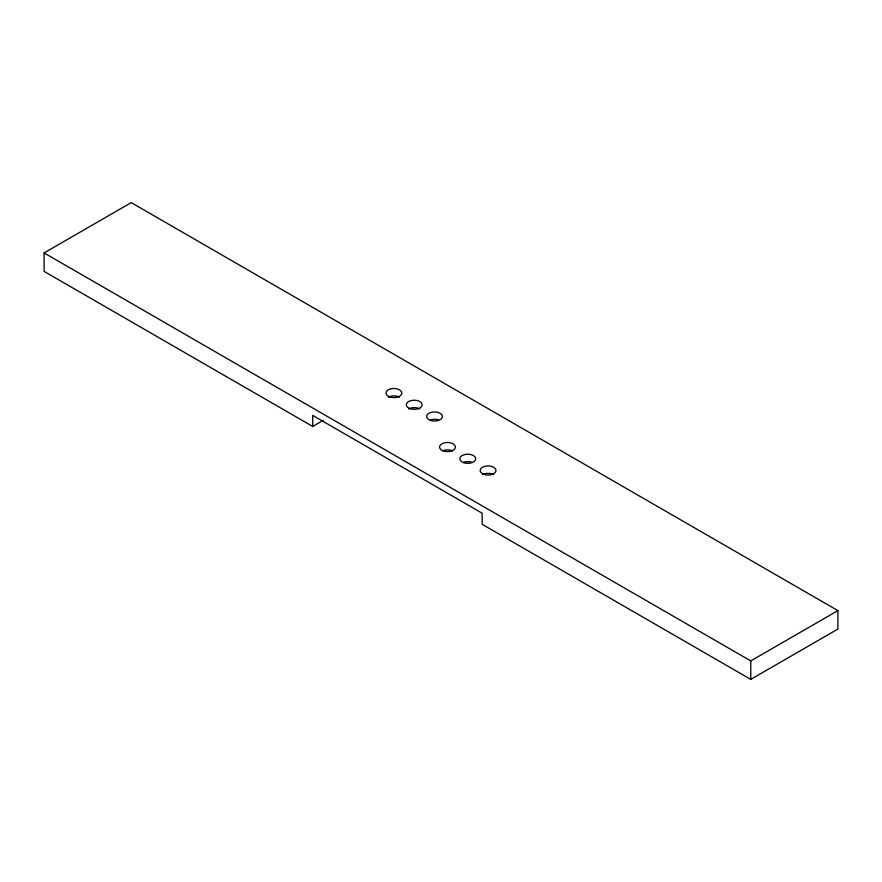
<?xml version="1.0" encoding="UTF-8"?>
<svg xmlns="http://www.w3.org/2000/svg" width="882" height="882" viewBox="0 0 882 882"><rect width="100%" height="100%" fill="white"/><g stroke="black" fill="none" stroke-linecap="round" stroke-linejoin="round"><path stroke-width="1.32" d="M312.702 426.458L44.1 271.391L44.1 252.925L131.231 202.617L837.9 610.609L837.9 629.075L750.769 679.383L482.167 524.305L482.167 513.225L312.702 415.389L312.702 426.458L323.297 420.339M44.1 252.925L750.769 660.916L837.9 610.609M750.769 660.916L750.769 679.383M388.323 397.198A7.916 4.564 0 0 1 399.513 397.198M408.62 408.928A7.916 4.564 0 0 1 419.821 408.928M430.603 419.909A7.916 4.564 0 0 1 438.519 419.931M442.874 450.713A7.916 4.564 0 0 1 452.499 450.9M463.822 462.201A7.916 4.564 0 0 1 471.738 462.201M482.487 474.648A7.916 4.564 0 0 1 493.677 474.648M389.954 396.999A7.916 4.564 0 0 0 401.828 393.052A7.916 4.564 0 0 0 389.954 389.094A7.916 4.564 0 0 0 389.954 396.999M410.262 408.73A7.916 4.564 0 0 0 422.136 404.772A7.916 4.564 0 0 0 410.262 400.814A7.916 4.564 0 0 0 410.262 408.73M430.526 420.438A7.916 4.564 0 0 0 442.433 416.513A7.916 4.564 0 0 0 430.603 412.522A7.916 4.564 0 0 0 430.526 420.438M442.455 450.581A7.916 4.564 0 0 0 455.277 447.791A7.916 4.564 0 0 0 444.693 442.764A7.916 4.564 0 0 0 442.455 450.581M463.822 462.73A7.916 4.564 0 0 0 475.696 458.772A7.916 4.564 0 0 0 463.822 454.814A7.916 4.564 0 0 0 463.822 462.73M484.13 474.45A7.916 4.564 0 0 0 495.993 470.492A7.916 4.564 0 0 0 484.13 466.534A7.916 4.564 0 0 0 484.13 474.45"/></g></svg>
